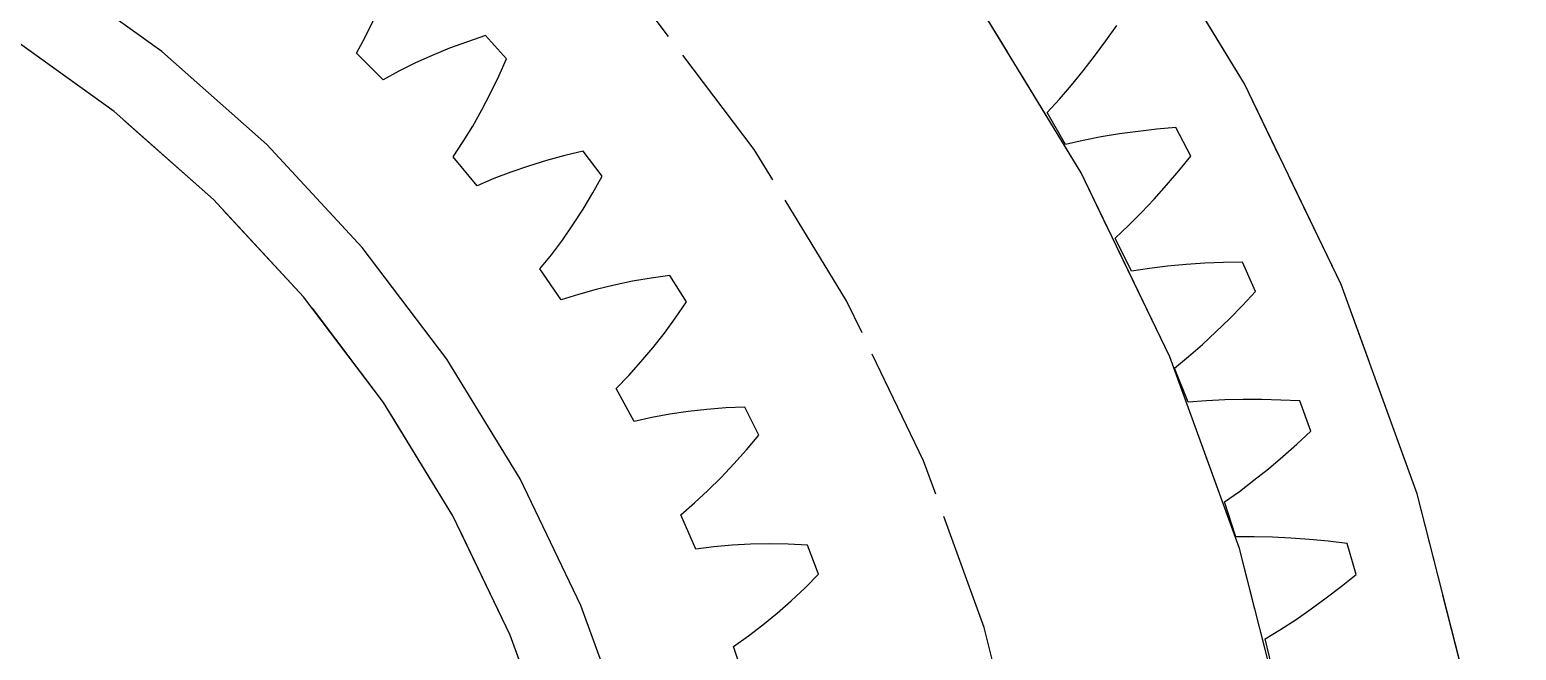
# Model space of a CAD drawing. Header units: millimetres. Extents: x -31 to 149, y -20 to 140.
# Drawn here: x 8.01 to 24, y 120.19 to 126.85 of the extents above; entities that cross this region are included whole.
import ezdxf

# ---------------------------------------------------------------- set-up
doc = ezdxf.new("R2010")
doc.units = ezdxf.units.MM
doc.linetypes.add('DASHED', pattern=[1.524, 1.27, -0.254])
doc.layers.add('HIDDEN', color=8, linetype='DASHED')
doc.layers.add('VISIBLE', color=7, linetype='CONTINUOUS')

msp = doc.modelspace()

# ---------------------------------------------------------------- linework, layer by layer
at = {"layer": 'HIDDEN'}
for points in [[(24, 114.79254), (23.88074, 117.18217), (23.52414, 119.54805), (22.93375, 121.86666), (22.11543, 124.11498), (21.07732, 126.27064), (19.82973, 128.31222), (18.38507, 130.21944), (16.75768, 131.97334), (14.96376, 133.5565), (13.02111, 134.95316), (10.94906, 136.14946), (8.76818, 137.13351), (6.50017, 137.89552)], [(24, 114.79254), (23.88074, 117.18217), (23.52414, 119.54805), (22.93375, 121.86666), (22.11543, 124.11498), (21.07732, 126.27064), (19.82973, 128.31222), (18.38507, 130.21944), (16.75768, 131.97334), (14.96376, 133.5565), (13.02111, 134.95316), (10.94906, 136.14946), (8.76818, 137.13351), (6.50017, 137.89552)], [(24, 114.79254), (23.88074, 117.18217), (23.52414, 119.54805), (22.93375, 121.86666), (22.11543, 124.11498), (21.07732, 126.27064), (19.82973, 128.31222), (18.38507, 130.21944), (16.75768, 131.97334), (14.96376, 133.5565), (13.02111, 134.95316), (10.94906, 136.14946), (8.76818, 137.13351), (6.50017, 137.89552)], [(22, 114.79254), (21.89068, 116.98303), (21.56379, 119.15176), (21.0226, 121.27715), (20.27248, 123.33811), (19.32087, 125.31413), (18.17725, 127.18558), (16.85298, 128.93387), (15.36121, 130.54161), (13.71678, 131.99283), (11.93602, 133.27311), (10.03663, 134.36972), (8.0375, 135.27176), (5.95849, 135.97027)], [(22, 114.79254), (21.89068, 116.98303), (21.56379, 119.15176), (21.0226, 121.27715), (20.27248, 123.33811), (19.32087, 125.31413), (18.17725, 127.18558), (16.85298, 128.93387), (15.36121, 130.54161), (13.71678, 131.99283), (11.93602, 133.27311), (10.03663, 134.36972), (8.0375, 135.27176), (5.95849, 135.97027)], [(22, 114.79254), (21.89068, 116.98303), (21.56379, 119.15176), (21.0226, 121.27715), (20.27248, 123.33811), (19.32087, 125.31413), (18.17725, 127.18558), (16.85298, 128.93387), (15.36121, 130.54161), (13.71678, 131.99283), (11.93602, 133.27311), (10.03663, 134.36972), (8.0375, 135.27176), (5.95849, 135.97027)], [(19.125, 114.79254), (19.02996, 116.69678), (18.7458, 118.58209), (18.27533, 120.42973), (17.62323, 122.22136), (16.79599, 123.93915), (15.80182, 125.56604), (14.6506, 127.08585), (13.35378, 128.48349), (11.92424, 129.74507), (10.3762, 130.85804), (8.72503, 131.81134), (6.98715, 132.5955)], [(19.125, 114.79254), (19.02996, 116.69678), (18.7458, 118.58209), (18.27533, 120.42973), (17.62323, 122.22136), (16.79599, 123.93915), (15.80182, 125.56604), (14.6506, 127.08585), (13.35378, 128.48349), (11.92424, 129.74507), (10.3762, 130.85804), (8.72503, 131.81134), (6.98715, 132.5955)], [(11.61629, 126.77312), (11.70321, 126.94986)], [(11.61629, 126.77312), (11.70321, 126.94986)], [(19.58463, 126.73286), (19.70227, 126.89982)], [(19.58463, 126.73286), (19.70227, 126.89982)], [(14.3, 114.79254), (14.22894, 116.21636), (14.01647, 117.62603), (13.66469, 119.00754), (13.17711, 120.34716), (12.55857, 121.63157), (11.81521, 122.84802), (10.95444, 123.9844), (9.98479, 125.02944), (8.9159, 125.97273), (7.75841, 126.80491)], [(11.5233, 126.60201), (11.61629, 126.77312)], [(11.5233, 126.60201), (11.61629, 126.77312)], [(12.71638, 126.72401), (12.52558, 126.65308)], [(12.71638, 126.72401), (12.52558, 126.65308)], [(12.91126, 126.79004), (12.71638, 126.72401)], [(12.91126, 126.79004), (12.71638, 126.72401)], [(13.13762, 126.54174), (12.91126, 126.79004)], [(13.13762, 126.54174), (12.91126, 126.79004)], [(19.46418, 126.56998), (19.58463, 126.73286)], [(19.46418, 126.56998), (19.58463, 126.73286)], [(11.80947, 126.31584), (11.5233, 126.60201)], [(11.80947, 126.31584), (11.5233, 126.60201)], [(12.33912, 126.57706), (12.15732, 126.49575)], [(12.33912, 126.57706), (12.15732, 126.49575)], [(12.52558, 126.65308), (12.33912, 126.57706)], [(12.52558, 126.65308), (12.33912, 126.57706)], [(13.05389, 126.35378), (13.13762, 126.54174)], [(13.05389, 126.35378), (13.13762, 126.54174)], [(19.34088, 126.41135), (19.46418, 126.56998)], [(19.34088, 126.41135), (19.46418, 126.56998)], [(11.98058, 126.40883), (11.80947, 126.31584)], [(11.98058, 126.40883), (11.80947, 126.31584)], [(12.15732, 126.49575), (11.98058, 126.40883)], [(12.15732, 126.49575), (11.98058, 126.40883)], [(12.96565, 126.17034), (13.05389, 126.35378)], [(12.96565, 126.17034), (13.05389, 126.35378)], [(19.21463, 126.2572), (19.34088, 126.41135)], [(19.21463, 126.2572), (19.34088, 126.41135)], [(19.08534, 126.10779), (19.21463, 126.2572)], [(19.08534, 126.10779), (19.21463, 126.2572)], [(12.87276, 125.99169), (12.96565, 126.17034)], [(12.87276, 125.99169), (12.96565, 126.17034)], [(18.95286, 125.96345), (19.08534, 126.10779)], [(18.95286, 125.96345), (19.08534, 126.10779)], [(12.77503, 125.81816), (12.87276, 125.99169)], [(12.77503, 125.81816), (12.87276, 125.99169)], [(19.15072, 125.62074), (18.95286, 125.96345)], [(19.15072, 125.62074), (18.95286, 125.96345)], [(12.67217, 125.6502), (12.77503, 125.81816)], [(12.67217, 125.6502), (12.77503, 125.81816)], [(19.536, 125.70057), (19.34196, 125.66331)], [(19.536, 125.70057), (19.34196, 125.66331)], [(19.73263, 125.73283), (19.536, 125.70057)], [(19.73263, 125.73283), (19.536, 125.70057)], [(19.93165, 125.7603), (19.73263, 125.73283)], [(19.93165, 125.7603), (19.73263, 125.73283)], [(20.13294, 125.78316), (19.93165, 125.7603)], [(20.13294, 125.78316), (19.93165, 125.7603)], [(20.33635, 125.80157), (20.13294, 125.78316)], [(20.33635, 125.80157), (20.13294, 125.78316)], [(20.49884, 125.49597), (20.33635, 125.80157)], [(20.49884, 125.49597), (20.33635, 125.80157)], [(12.56378, 125.4884), (12.67217, 125.6502)], [(12.56378, 125.4884), (12.67217, 125.6502)], [(13.96318, 125.54755), (13.76303, 125.4998)], [(13.96318, 125.54755), (13.76303, 125.4998)], [(14.16565, 125.27943), (13.96318, 125.54755)], [(14.16565, 125.27943), (13.96318, 125.54755)], [(19.34196, 125.66331), (19.15072, 125.62074)], [(19.34196, 125.66331), (19.15072, 125.62074)], [(12.82233, 125.17704), (12.56378, 125.4884)], [(12.82233, 125.17704), (12.56378, 125.4884)], [(13.37382, 125.38828), (13.18529, 125.32409)], [(13.37382, 125.38828), (13.18529, 125.32409)], [(13.5665, 125.44677), (13.37382, 125.38828)], [(13.5665, 125.44677), (13.37382, 125.38828)], [(13.76303, 125.4998), (13.5665, 125.44677)], [(13.76303, 125.4998), (13.5665, 125.44677)], [(20.36983, 125.33762), (20.49884, 125.49597)], [(20.36983, 125.33762), (20.49884, 125.49597)], [(13.00129, 125.25385), (12.82233, 125.17704)], [(13.00129, 125.25385), (12.82233, 125.17704)], [(13.18529, 125.32409), (13.00129, 125.25385)], [(13.18529, 125.32409), (13.00129, 125.25385)], [(14.06495, 125.1), (14.16565, 125.27943)], [(14.06495, 125.1), (14.16565, 125.27943)], [(20.23832, 125.18354), (20.36983, 125.33762)], [(20.23832, 125.18354), (20.36983, 125.33762)], [(13.96016, 124.92548), (14.06495, 125.1)], [(13.96016, 124.92548), (14.06495, 125.1)], [(20.10425, 125.0339), (20.23832, 125.18354)], [(20.10425, 125.0339), (20.23832, 125.18354)], [(13.85118, 124.75617), (13.96016, 124.92548)], [(13.85118, 124.75617), (13.96016, 124.92548)], [(19.96756, 124.88893), (20.10425, 125.0339)], [(19.96756, 124.88893), (20.10425, 125.0339)], [(13.73785, 124.5924), (13.85118, 124.75617)], [(13.73785, 124.5924), (13.85118, 124.75617)], [(19.68593, 124.61416), (19.82816, 124.7489)], [(19.68593, 124.61416), (19.82816, 124.7489)], [(19.82816, 124.7489), (19.96756, 124.88893)], [(19.82816, 124.7489), (19.96756, 124.88893)], [(13.61993, 124.43464), (13.73785, 124.5924)], [(13.61993, 124.43464), (13.73785, 124.5924)], [(19.85941, 124.25848), (19.68593, 124.61416)], [(19.85941, 124.25848), (19.68593, 124.61416)], [(13.49708, 124.28353), (13.61993, 124.43464)], [(13.49708, 124.28353), (13.61993, 124.43464)], [(13.72579, 123.94965), (13.49708, 124.28353)], [(13.72579, 123.94965), (13.49708, 124.28353)], [(20.05315, 124.2876), (19.85941, 124.25848)], [(20.05315, 124.2876), (19.85941, 124.25848)], [(20.24932, 124.31124), (20.05315, 124.2876)], [(20.24932, 124.31124), (20.05315, 124.2876)], [(20.44772, 124.3297), (20.24932, 124.31124)], [(20.44772, 124.3297), (20.24932, 124.31124)], [(20.64817, 124.34322), (20.44772, 124.3297)], [(20.64817, 124.34322), (20.44772, 124.3297)], [(20.85056, 124.35199), (20.64817, 124.34322)], [(20.85056, 124.35199), (20.64817, 124.34322)], [(21.05476, 124.35616), (20.85056, 124.35199)], [(21.05476, 124.35616), (20.85056, 124.35199)], [(21.19554, 124.03997), (21.05476, 124.35616)], [(21.19554, 124.03997), (21.05476, 124.35616)], [(14.29443, 124.1091), (14.10078, 124.06258)], [(14.29443, 124.1091), (14.10078, 124.06258)], [(14.49168, 124.14956), (14.29443, 124.1091)], [(14.49168, 124.14956), (14.29443, 124.1091)], [(14.69226, 124.18423), (14.49168, 124.14956)], [(14.69226, 124.18423), (14.49168, 124.14956)], [(14.89596, 124.21332), (14.69226, 124.18423)], [(14.89596, 124.21332), (14.69226, 124.18423)], [(15.07283, 123.92766), (14.89596, 124.21332)], [(15.07283, 123.92766), (14.89596, 124.21332)], [(13.91108, 124.00962), (13.72579, 123.94965)], [(13.91108, 124.00962), (13.72579, 123.94965)], [(14.10078, 124.06258), (13.91108, 124.00962)], [(14.10078, 124.06258), (13.91108, 124.00962)], [(21.0558, 123.89101), (21.19554, 124.03997)], [(21.0558, 123.89101), (21.19554, 124.03997)], [(14.956, 123.75828), (15.07283, 123.92766)], [(14.956, 123.75828), (15.07283, 123.92766)], [(20.91386, 123.74647), (21.0558, 123.89101)], [(20.91386, 123.74647), (21.0558, 123.89101)], [(14.83555, 123.59418), (14.956, 123.75828)], [(14.83555, 123.59418), (14.956, 123.75828)], [(20.76968, 123.60655), (20.91386, 123.74647)], [(20.76968, 123.60655), (20.91386, 123.74647)], [(14.71142, 123.43564), (14.83555, 123.59418)], [(14.71142, 123.43564), (14.83555, 123.59418)], [(20.47438, 123.3415), (20.62321, 123.47147)], [(20.47438, 123.3415), (20.62321, 123.47147)], [(20.62321, 123.47147), (20.76968, 123.60655)], [(20.62321, 123.47147), (20.76968, 123.60655)], [(14.58346, 123.28303), (14.71142, 123.43564)], [(14.58346, 123.28303), (14.71142, 123.43564)], [(20.3231, 123.21701), (20.47438, 123.3415)], [(20.3231, 123.21701), (20.47438, 123.3415)], [(14.45149, 123.13682), (14.58346, 123.28303)], [(14.45149, 123.13682), (14.58346, 123.28303)], [(20.47134, 122.8501), (20.3231, 123.21701)], [(20.47134, 122.8501), (20.3231, 123.21701)], [(14.31522, 122.99769), (14.45149, 123.13682)], [(14.31522, 122.99769), (14.45149, 123.13682)], [(14.51215, 122.64413), (14.31522, 122.99769)], [(14.51215, 122.64413), (14.31522, 122.99769)], [(20.66665, 122.86564), (20.47134, 122.8501)], [(20.66665, 122.86564), (20.47134, 122.8501)], [(20.86399, 122.87553), (20.66665, 122.86564)], [(20.86399, 122.87553), (20.66665, 122.86564)], [(21.06318, 122.8801), (20.86399, 122.87553)], [(21.06318, 122.8801), (20.86399, 122.87553)], [(21.2641, 122.87961), (21.06318, 122.8801)], [(21.2641, 122.87961), (21.06318, 122.8801)], [(21.4666, 122.87424), (21.2641, 122.87961)], [(21.4666, 122.87424), (21.2641, 122.87961)], [(21.67059, 122.86416), (21.4666, 122.87424)], [(21.67059, 122.86416), (21.4666, 122.87424)], [(21.78897, 122.53891), (21.67059, 122.86416)], [(21.78897, 122.53891), (21.67059, 122.86416)], [(14.70218, 122.68675), (14.51215, 122.64413)], [(14.70218, 122.68675), (14.51215, 122.64413)], [(14.89596, 122.72198), (14.70218, 122.68675)], [(14.89596, 122.72198), (14.70218, 122.68675)], [(15.09307, 122.75044), (14.89596, 122.72198)], [(15.09307, 122.75044), (14.89596, 122.72198)], [(15.29322, 122.77252), (15.09307, 122.75044)], [(15.29322, 122.77252), (15.09307, 122.75044)], [(15.49615, 122.78853), (15.29322, 122.77252)], [(15.49615, 122.78853), (15.29322, 122.77252)], [(15.70166, 122.7987), (15.49615, 122.78853)], [(15.70166, 122.7987), (15.49615, 122.78853)], [(15.85142, 122.49794), (15.70166, 122.7987)], [(15.85142, 122.49794), (15.70166, 122.7987)], [(21.63919, 122.40007), (21.78897, 122.53891)], [(21.63919, 122.40007), (21.78897, 122.53891)], [(15.58438, 122.18778), (15.71945, 122.34007)], [(15.58438, 122.18778), (15.71945, 122.34007)], [(15.71945, 122.34007), (15.85142, 122.49794)], [(15.71945, 122.34007), (15.85142, 122.49794)], [(21.48751, 122.26579), (21.63919, 122.40007)], [(21.48751, 122.26579), (21.63919, 122.40007)], [(15.44615, 122.04137), (15.58438, 122.18778)], [(15.44615, 122.04137), (15.58438, 122.18778)], [(21.33392, 122.13626), (21.48751, 122.26579)], [(21.33392, 122.13626), (21.48751, 122.26579)], [(15.30465, 121.90121), (15.44615, 122.04137)], [(15.30465, 121.90121), (15.44615, 122.04137)], [(21.17839, 122.01172), (21.33392, 122.13626)], [(21.17839, 122.01172), (21.33392, 122.13626)], [(15.15976, 121.76781), (15.30465, 121.90121)], [(15.15976, 121.76781), (15.30465, 121.90121)], [(20.86125, 121.77882), (21.02086, 121.89246)], [(20.86125, 121.77882), (21.02086, 121.89246)], [(21.02086, 121.89246), (21.17839, 122.01172)], [(21.02086, 121.89246), (21.17839, 122.01172)], [(15.01123, 121.64185), (15.15976, 121.76781)], [(15.01123, 121.64185), (15.15976, 121.76781)], [(20.98354, 121.40246), (20.86125, 121.77882)], [(20.98354, 121.40246), (20.86125, 121.77882)], [(15.1747, 121.27162), (15.01123, 121.64185)], [(15.1747, 121.27162), (15.01123, 121.64185)], [(21.17945, 121.40434), (20.98354, 121.40246)], [(21.17945, 121.40434), (20.98354, 121.40246)], [(21.377, 121.40044), (21.17945, 121.40434)], [(21.377, 121.40044), (21.17945, 121.40434)], [(21.57604, 121.39111), (21.377, 121.40044)], [(21.57604, 121.39111), (21.377, 121.40044)], [(21.77642, 121.3766), (21.57604, 121.39111)], [(21.77642, 121.3766), (21.57604, 121.39111)], [(15.36785, 121.29653), (15.1747, 121.27162)], [(15.36785, 121.29653), (15.1747, 121.27162)], [(15.56405, 121.31373), (15.36785, 121.29653)], [(15.56405, 121.31373), (15.36785, 121.29653)], [(15.76295, 121.32388), (15.56405, 121.31373)], [(15.76295, 121.32388), (15.56405, 121.31373)], [(15.96428, 121.3274), (15.76295, 121.32388)], [(15.96428, 121.3274), (15.76295, 121.32388)], [(16.16782, 121.32462), (15.96428, 121.3274)], [(16.16782, 121.32462), (15.96428, 121.3274)], [(16.37339, 121.31578), (16.16782, 121.32462)], [(16.37339, 121.31578), (16.16782, 121.32462)], [(16.49476, 121.00249), (16.37339, 121.31578)], [(16.49476, 121.00249), (16.37339, 121.31578)], [(21.97806, 121.35712), (21.77642, 121.3766)], [(21.97806, 121.35712), (21.77642, 121.3766)], [(22.18085, 121.33283), (21.97806, 121.35712)], [(22.18085, 121.33283), (21.97806, 121.35712)], [(22.27626, 121.00012), (22.18085, 121.33283)], [(22.27626, 121.00012), (22.18085, 121.33283)], [(16.3488, 120.85746), (16.49476, 121.00249)], [(16.3488, 120.85746), (16.49476, 121.00249)], [(22.11715, 120.87206), (22.27626, 121.00012)], [(22.11715, 120.87206), (22.27626, 121.00012)], [(16.20025, 120.71829), (16.3488, 120.85746)], [(16.20025, 120.71829), (16.3488, 120.85746)], [(21.79422, 120.63019), (21.95648, 120.74869)], [(21.79422, 120.63019), (21.95648, 120.74869)], [(21.95648, 120.74869), (22.11715, 120.87206)], [(21.95648, 120.74869), (22.11715, 120.87206)], [(15.89527, 120.45876), (16.04909, 120.58526)], [(15.89527, 120.45876), (16.04909, 120.58526)], [(16.04909, 120.58526), (16.20025, 120.71829)], [(16.04909, 120.58526), (16.20025, 120.71829)], [(21.63038, 120.51681), (21.79422, 120.63019)], [(21.63038, 120.51681), (21.79422, 120.63019)], [(15.73869, 120.33929), (15.89527, 120.45876)], [(15.73869, 120.33929), (15.89527, 120.45876)], [(21.46491, 120.40882), (21.63038, 120.51681)], [(21.46491, 120.40882), (21.63038, 120.51681)], [(15.57917, 120.22757), (15.73869, 120.33929)], [(15.57917, 120.22757), (15.73869, 120.33929)], [(21.29777, 120.30659), (21.46491, 120.40882)], [(21.29777, 120.30659), (21.46491, 120.40882)], [(21.39351, 119.92262), (21.29777, 120.30659)], [(21.39351, 119.92262), (21.29777, 120.30659)], [(15.70778, 119.84384), (15.57917, 120.22757)], [(15.70778, 119.84384), (15.57917, 120.22757)]]:
    msp.add_lwpolyline(points, dxfattribs=at)
at = {"layer": 'VISIBLE'}
for points in [[(24, 114.79254), (23.88074, 117.18217), (23.52414, 119.54805), (22.93375, 121.86666), (22.11543, 124.11498), (21.07732, 126.27064), (19.82973, 128.31222), (18.38507, 130.21944), (16.75768, 131.97334), (14.96376, 133.5565), (13.02111, 134.95316), (10.94906, 136.14946), (8.76818, 137.13351), (6.50017, 137.89552)], [(22, 114.79254), (21.89068, 116.98303), (21.56379, 119.15176), (21.0226, 121.27715), (20.27248, 123.33811), (19.32087, 125.31413), (18.17725, 127.18558), (16.85298, 128.93387), (15.36121, 130.54161), (13.71678, 131.99283), (11.93602, 133.27311), (10.03663, 134.36972), (8.0375, 135.27176), (5.95849, 135.97027)], [(15.12426, 114.79254), (15.04911, 116.29843), (14.82439, 117.78935), (14.45234, 119.2505), (13.93665, 120.66733), (13.28245, 122.02578), (12.49625, 123.31234), (11.58586, 124.51423), (10.56032, 125.6195), (9.42982, 126.61717), (8.20561, 127.49731), (6.89985, 128.2512)], [(14.3, 114.79254), (14.22894, 116.21636), (14.01647, 117.62603), (13.66469, 119.00754), (13.17711, 120.34716), (12.55857, 121.63157), (11.81521, 122.84802), (10.95444, 123.9844), (9.98479, 125.02944), (8.9159, 125.97273), (7.75841, 126.80491)]]:
    msp.add_lwpolyline(points, dxfattribs=at)

doc.saveas('drawing.dxf')
